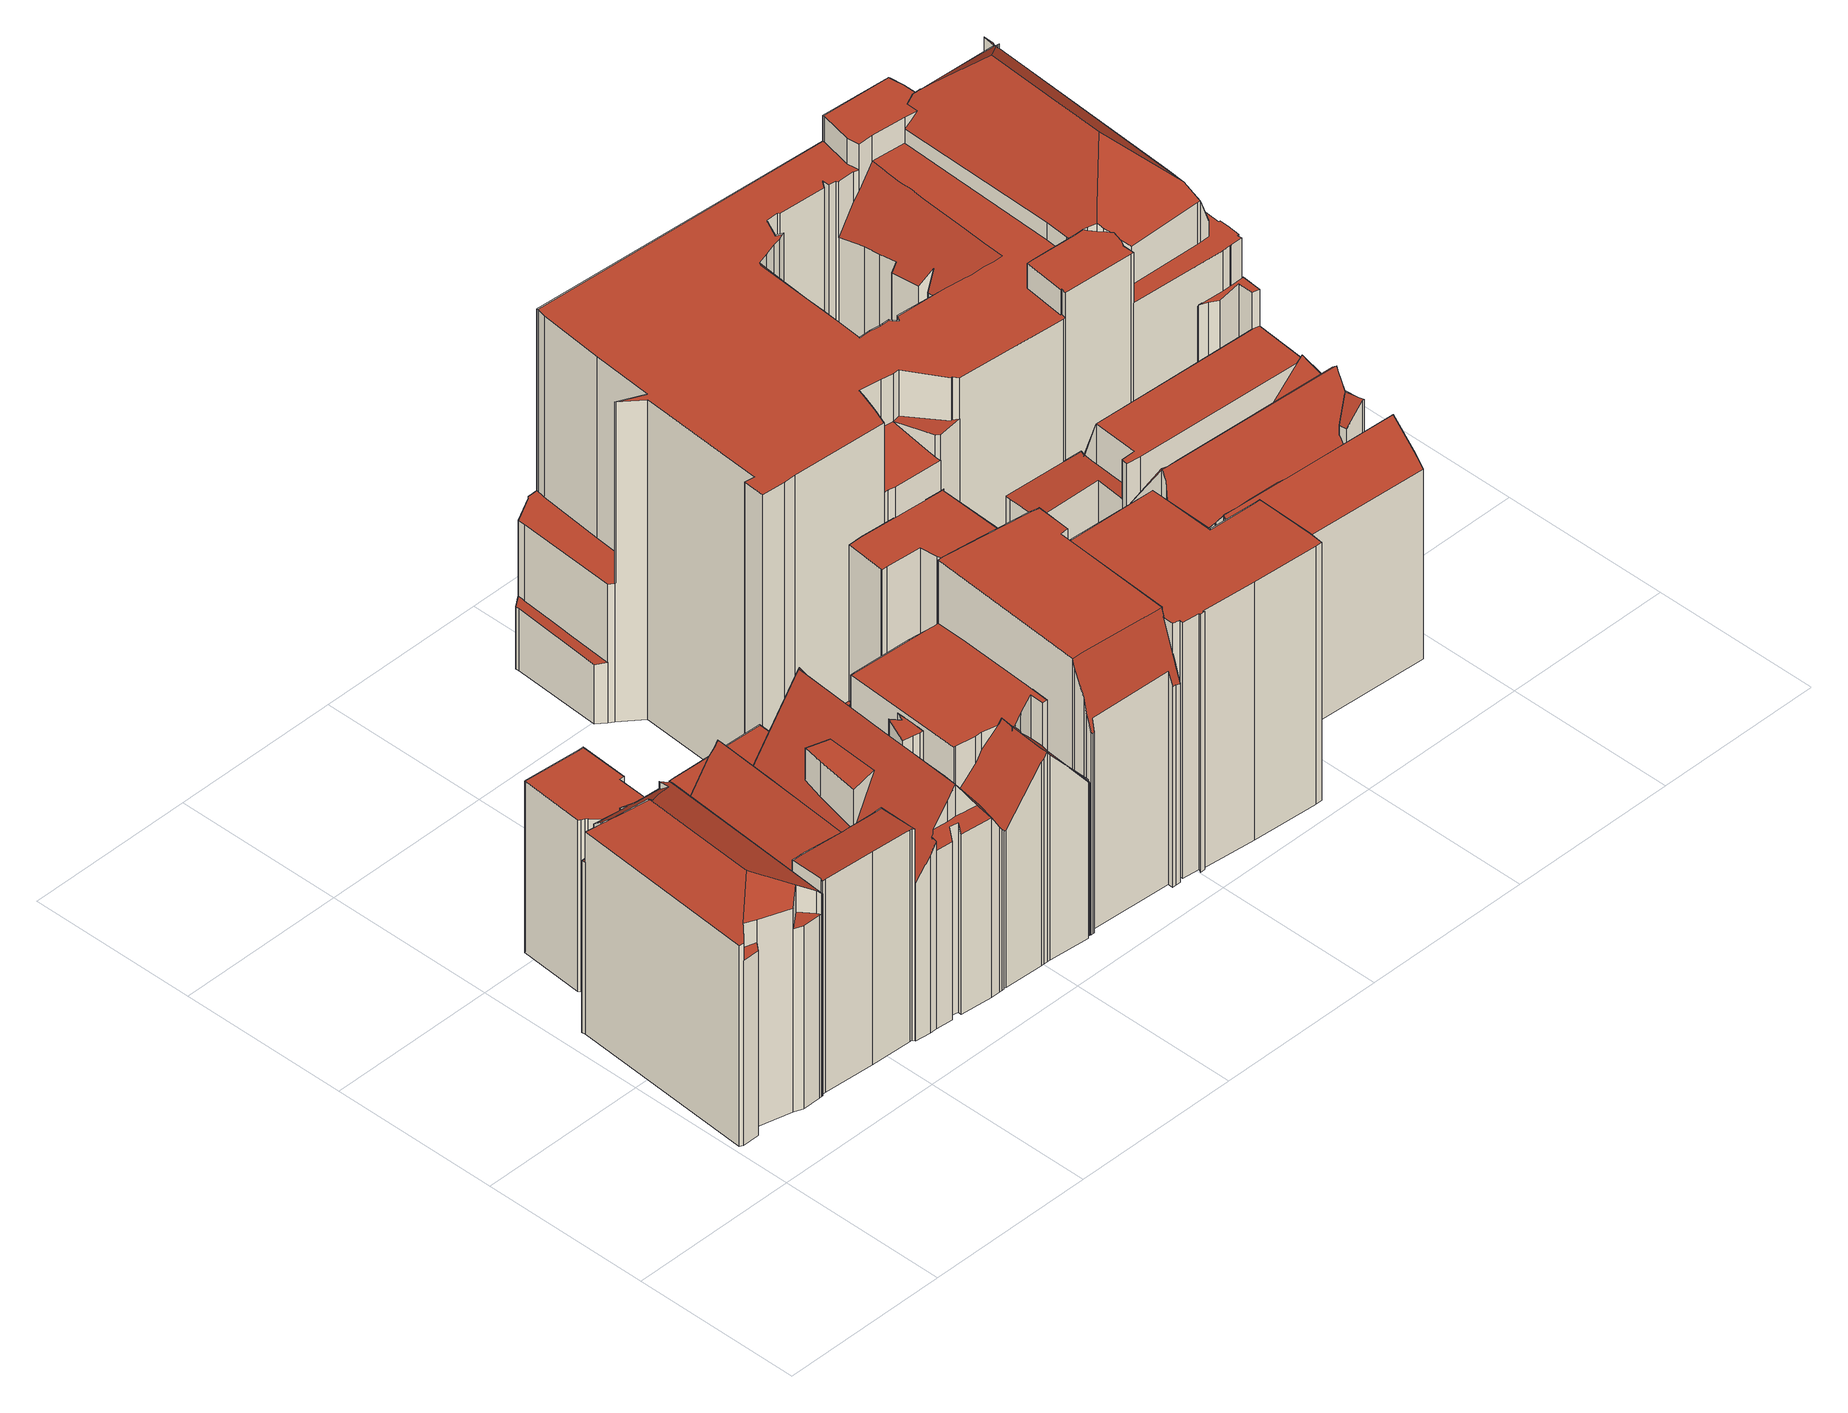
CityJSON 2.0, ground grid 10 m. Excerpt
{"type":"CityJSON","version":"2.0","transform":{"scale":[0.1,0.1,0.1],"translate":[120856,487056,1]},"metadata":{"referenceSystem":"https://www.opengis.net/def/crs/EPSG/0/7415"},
"CityObjects":{
"building1":{"type":"Building","attributes":{"dak_type":"slanted","data_area":65.52,"data_coverage":0.816,"geconstateerd":false,"gid":17598280,"h_dak_50p":14.44,"h_dak_70p":14.78,"h_dak_max":15.61,"h_dak_min":11.95,"h_maaiveld":1.33,"kas_warenhuis":false,"lod11_replace":false,"ondergronds_type":"above ground","oorspronkelijkbouwjaar":1005,"pw_actueel":"yes","pw_bron":"ahn3","reconstructie_methode":"tudelft3d-geoflow","reconstruction_skipped":false,"rmse_lod12":1.54,"rmse_lod13":2.24,"rmse_lod22":0.266,"rn":1,"status":"Pand in gebruik","t_run":149.98,"val3dity_codes_lod12":"[]","val3dity_codes_lod13":"[]","val3dity_codes_lod22":"[]"},"children":["building1-1"]},
"building1-1":{"type":"BuildingPart","parents":["building1"],"geometry":[{"type":"Solid","lod":"2.2","boundaries":[[[[0,1,2,3,4,5,6,7,8,9,10,11,12,13,14,15,16,17,18,19,20,21,22,23,24,25,26,27,28]],[[29,24,23,30]],[[30,23,22,31]],[[32,4,3,33]],[[34,35,33,36]],[[37,38,39]],[[40,5,4,32]],[[41,6,5,40,42]],[[43,44,45,46]],[[44,2,1,47]],[[36,33,3,2,44,43]],[[48,0,28,49]],[[50,10,9,51,52]],[[53,19,18,54]],[[31,22,21,55]],[[56,57,58,59]],[[59,58,11,10,50]],[[60,61,62,63,64]],[[65,27,26,66]],[[38,37,67]],[[64,63,68]],[[69,25,24,29]],[[70,69,61,60]],[[66,26,25,69,70]],[[55,21,20,71]],[[72,14,13,73]],[[73,13,12,74]],[[74,12,11,58]],[[75,8,7,76]],[[71,20,19,53]],[[42,40,35,34]],[[77,17,16,78]],[[79,76,7,6,41]],[[80,81,76,79]],[[82,83,81,80,84]],[[84,80,67]],[[51,9,8,75]],[[52,51,83,82]],[[85,15,14,72]],[[78,16,15,85]],[[86,87,49,88]],[[47,1,0,48]],[[46,45,87,86]],[[88,49,28,27,65]],[[63,62,57,56]],[[54,18,17,77]],[[34,36,43,46,89]],[[39,90,68,63,56,59,50,52,82,84,67,37]],[[35,40,32,33]],[[80,79,41,42,34,89,91,38,67]],[[81,83,51,75,76]],[[87,45,44,47,48,49]],[[46,86,88,65,66,70,60,64,68,90,39,38,91,89]],[[85,72,73,74,58,57,62,61,69,29,30,31,55,71,53,54,77,78]]]],"semantics":{"surfaces":[{"type":"GroundSurface"},{"type":"WallSurface","on_footprint_edge":true},{"type":"WallSurface","on_footprint_edge":false},{"type":"RoofSurface"}],"values":[[0,1,1,1,2,2,1,1,2,1,1,1,1,1,1,2,1,2,1,2,2,1,2,1,1,1,1,1,1,1,2,1,1,2,2,2,1,2,1,1,2,1,2,1,2,1,3,3,3,3,3,3,3,3]]}}]},
"building2":{"type":"Building","attributes":{"dak_type":"slanted","data_area":72.75,"data_coverage":0.829,"geconstateerd":false,"gid":17598282,"h_dak_50p":12,"h_dak_70p":13.24,"h_dak_max":14.94,"h_dak_min":6.49,"h_maaiveld":1.36,"kas_warenhuis":false,"lod11_replace":false,"ondergronds_type":"above ground","oorspronkelijkbouwjaar":1005,"pw_actueel":"yes","pw_bron":"ahn3","reconstructie_methode":"tudelft3d-geoflow","reconstruction_skipped":false,"rmse_lod12":3.55,"rmse_lod13":2.04,"rmse_lod22":0.108,"rn":1,"status":"Pand in gebruik","t_run":152.25,"val3dity_codes_lod12":"[]","val3dity_codes_lod13":"[]","val3dity_codes_lod22":"[]"},"children":["building2-1"]},
"building2-1":{"type":"BuildingPart","parents":["building2"],"geometry":[{"type":"Solid","lod":"2.2","boundaries":[[[[92,93,94,95,96,97,98,99,100,101,102,103,104,105,106,107,108,109,110,111,112,113,114,115,116,117,118,119,120,121,122,123]],[[124,125,112,111,126]],[[127,113,112,125]],[[128,95,94,129]],[[130,96,95,128,131]],[[132,100,99,133]],[[134,107,106,135]],[[136,130,137,138]],[[139,140,141,142]],[[143,117,116,144]],[[145,93,92,146]],[[142,141,147,148]],[[131,128,149,150]],[[151,115,114,152]],[[144,116,115,151]],[[153,109,108,154]],[[155,120,119,156]],[[157,103,102,158]],[[159,104,103,157]],[[160,161,162,163]],[[163,162,164,165]],[[135,106,105,164]],[[165,164,105,104,159]],[[158,102,101,166]],[[133,99,98,167]],[[167,98,97,168]],[[168,97,96,130,136]],[[146,92,123,169]],[[169,123,122,170]],[[156,119,118,171]],[[172,173,161,160]],[[126,111,110,174]],[[138,137,140,139]],[[171,118,117,143]],[[170,122,121,175]],[[175,121,120,155]],[[148,147,173,172]],[[129,94,93,145]],[[174,110,109,153]],[[176,177,178,179]],[[180,181,177,176]],[[182,183,125,124]],[[179,178,183,182]],[[150,149,184,185]],[[185,184,181,180]],[[154,108,107,134]],[[166,101,100,132]],[[152,114,113,127]],[[160,163,165,159,157,158,166,132,133,167,168,136,138,139,142,148,172]],[[183,178,177,181,184,149,128,129,145,146,169,170,175,155,156,171,143,144,151,152,127,125]],[[174,153,154,134,135,164,162,161,173,147,186,187,188,182,124,126]],[[176,179,182,188,187,186,147,141,140,137,130,131,150,185,180]]]],"semantics":{"surfaces":[{"type":"GroundSurface"},{"type":"WallSurface","on_footprint_edge":true},{"type":"WallSurface","on_footprint_edge":false},{"type":"RoofSurface"}],"values":[[0,1,1,1,1,1,1,2,2,1,1,2,2,1,1,1,1,1,1,2,2,1,1,1,1,1,1,1,1,1,2,1,2,1,1,1,2,1,1,2,2,2,2,2,2,1,1,1,3,3,3,3]]}}]},
"building3":{"type":"Building","attributes":{"dak_type":"slanted","data_area":75.03,"data_coverage":0.846,"geconstateerd":false,"gid":17598286,"h_dak_50p":13.26,"h_dak_70p":13.94,"h_dak_max":15.66,"h_dak_min":6.69,"h_maaiveld":1.33,"kas_warenhuis":false,"lod11_replace":false,"ondergronds_type":"above ground","oorspronkelijkbouwjaar":1005,"pw_actueel":"yes","pw_bron":"ahn3","reconstructie_methode":"tudelft3d-geoflow","reconstruction_skipped":false,"rmse_lod12":3.59,"rmse_lod13":1.12,"rmse_lod22":0.0891,"rn":1,"status":"Pand in gebruik","t_run":168.79,"val3dity_codes_lod12":"[]","val3dity_codes_lod13":"[]","val3dity_codes_lod22":"[]"},"children":["building3-1"]},
"building3-1":{"type":"BuildingPart","parents":["building3"],"geometry":[{"type":"Solid","lod":"2.2","boundaries":[[[[189,190,191,192,193,194,195,196,197,198,199,200,201,202,203,204,205,206,207,208,209,210,211,212,213,214,215,216,217,218,219,220,221,222,223,224,225,226,227,228]],[[229,209,208,230]],[[231,207,206,232]],[[233,234,235]],[[236,191,190,237]],[[238,199,198,239]],[[232,206,205,240]],[[241,227,226,242,243]],[[244,219,218,245]],[[246,211,210,247]],[[248,202,201,249]],[[250,192,191,236]],[[243,242,251]],[[237,190,189,252]],[[253,254,255,256]],[[257,258,249,259]],[[259,249,201,200,260]],[[256,255,216,215,261]],[[260,200,199,238]],[[230,208,207,231]],[[262,197,196,263]],[[264,195,194,265]],[[266,267,254,253]],[[268,269,267,266]],[[270,271,272,273]],[[274,225,224,275]],[[273,272,269,268]],[[276,277,271,270]],[[261,215,214,277,276]],[[277,214,213,278]],[[279,193,192,250]],[[280,281,282]],[[242,226,225,274]],[[283,221,220,284]],[[285,286,287,288]],[[288,287,289]],[[286,285,290]],[[275,224,223,291]],[[292,217,216,255]],[[245,218,217,292]],[[291,223,222,293]],[[293,222,221,283]],[[284,220,219,244]],[[263,196,195,264]],[[294,295,296,297]],[[298,204,203,299]],[[299,203,202,248]],[[300,301,258,257]],[[247,210,209,229]],[[278,213,212,234,233]],[[234,212,211,246]],[[240,205,204,298]],[[302,228,227,241]],[[252,189,228,302]],[[265,194,193,279]],[[297,296,281,280]],[[295,294,303]],[[239,198,197,262]],[[235,234,301,300]],[[273,268,266,253,256,261,276,270]],[[242,274,275,291,293,283,289,287,286,290,304,251]],[[288,289,283,284,244,245,292,255,254,267,269,272,271,277,278,233,235,300,257,259,260,238,239,305,306,307,308,309,310]],[[279,250,236,237,252,302,241,243,251,304,290,285,288,310,309,308,307,306,305,239,262,263,264,265],[281,296,295,303,282]],[[303,294,297,280,282]],[[301,234,246,247,229,230,231,232,240,298,299,248,249,258]]]],"semantics":{"surfaces":[{"type":"GroundSurface"},{"type":"WallSurface","on_footprint_edge":true},{"type":"WallSurface","on_footprint_edge":false},{"type":"RoofSurface"}],"values":[[0,1,1,2,1,1,1,1,1,1,1,1,2,1,2,2,1,1,1,1,1,1,2,2,2,1,2,2,1,1,1,2,1,1,2,2,2,1,1,1,1,1,1,1,2,1,1,2,1,1,1,1,1,1,1,2,2,1,2,3,3,3,3,3,3]]}}]},
"building4":{"type":"Building","attributes":{"dak_type":"slanted","data_area":76.89,"data_coverage":0.863,"geconstateerd":false,"gid":17598287,"h_dak_50p":14.12,"h_dak_70p":14.18,"h_dak_max":14.76,"h_dak_min":4.99,"h_maaiveld":1.33,"kas_warenhuis":false,"lod11_replace":false,"ondergronds_type":"above ground","oorspronkelijkbouwjaar":1940,"pw_actueel":"yes","pw_bron":"ahn3","reconstructie_methode":"tudelft3d-geoflow","reconstruction_skipped":false,"rmse_lod12":4.21,"rmse_lod13":2.41,"rmse_lod22":0.285,"rn":1,"status":"Pand in gebruik","t_run":166.09,"val3dity_codes_lod12":"[]","val3dity_codes_lod13":"[]","val3dity_codes_lod22":"[]"},"children":["building4-1"]},
"building4-1":{"type":"BuildingPart","parents":["building4"],"geometry":[{"type":"Solid","lod":"2.2","boundaries":[[[[311,312,313,314,315,316,317,318,319,320,321,322,323,324,218,325,326,327,328,329,213,330,331,332,333,334,335,336,337,338,211,210,339,340,341,342,343,344,345,346]],[[347,348,349,350]],[[351,336,335,352]],[[353,331,330,354]],[[355,218,324,356]],[[356,324,323,357]],[[358,319,318,359]],[[359,318,317,360]],[[361,362,363]],[[364,365,362,361]],[[366,367,368]],[[369,316,315,370]],[[371,332,331,353]],[[372,339,210,373]],[[374,211,338,375]],[[376,326,325,377]],[[377,325,218,355]],[[378,379,380,381]],[[382,321,320,383]],[[383,320,319,358]],[[365,364,384]],[[385,352,335,334,386]],[[387,388,389,390]],[[390,389,328,327,391,392]],[[393,341,340,394]],[[394,340,339,372]],[[368,367,395,396]],[[375,338,337,397]],[[373,210,211,374]],[[398,343,342,399]],[[400,401,402,403]],[[381,380,352,385]],[[386,334,333,404]],[[403,402,405,406]],[[407,311,346,408,409]],[[410,411,412,413]],[[413,412,379,378]],[[348,313,312,414]],[[415,345,344,416,417]],[[418,213,329,419]],[[417,416,411,410]],[[416,344,343,398]],[[419,329,328,389]],[[420,421,388,387]],[[354,330,213,418]],[[422,332,371]],[[350,349,423,424]],[[425,426,427,428]],[[428,427,363]],[[357,323,322,429]],[[429,322,321,382]],[[404,333,332,422]],[[406,405,422,371]],[[430,431,384]],[[431,430,366,368]],[[432,370,315,314,433]],[[414,312,311,407]],[[409,408,401,400]],[[360,317,316,369]],[[434,435,370,432]],[[396,395,435,434]],[[399,342,341,393]],[[424,423,421,420]],[[408,346,345,415]],[[433,314,313,348,347]],[[391,327,326,376]],[[392,391,436,437]],[[437,436,426,425]],[[397,337,336,351]],[[394,372,373,374,375,397,351,352,380,379,412,411,416,398,399,393]],[[357,429,382,383,438,364,361,363,427,426,436,391,376,377,355,356]],[[409,400,403,406,371,353,354,418,419,389,388,421,423,349,348,414,407]],[[370,435,395,367,366,430,384,364,438,383,358,359,360,369]],[[408,415,417,410,413,378,381,385,386,404,422,405,402,401]],[[384,431,368,396,434,432,433,347,350,424,420,387,390,392,437,425,428,363,362,365]]]],"semantics":{"surfaces":[{"type":"GroundSurface"},{"type":"WallSurface","on_footprint_edge":false},{"type":"WallSurface","on_footprint_edge":true},{"type":"RoofSurface"}],"values":[[0,1,2,2,2,2,2,2,1,1,1,2,2,2,2,2,2,1,2,2,1,2,1,2,2,2,1,2,2,2,1,1,2,1,2,1,1,2,2,2,1,2,2,1,2,2,1,1,1,2,2,2,1,1,1,2,2,1,2,1,1,2,1,2,2,2,1,1,2,3,3,3,3,3,3]]}}]},
"building5":{"type":"Building","attributes":{"dak_type":"slanted","data_area":90.52,"data_coverage":0.898,"geconstateerd":false,"gid":17598290,"h_dak_50p":17.89,"h_dak_70p":17.99,"h_dak_max":18.23,"h_dak_min":5.88,"h_maaiveld":1.35,"kas_warenhuis":false,"lod11_replace":false,"ondergronds_type":"above ground","oorspronkelijkbouwjaar":1005,"pw_actueel":"yes","pw_bron":"ahn3","reconstructie_methode":"tudelft3d-geoflow","reconstruction_skipped":false,"rmse_lod12":3.01,"rmse_lod13":0.798,"rmse_lod22":0.356,"rn":1,"status":"Pand in gebruik","t_run":156.39,"val3dity_codes_lod12":"[]","val3dity_codes_lod13":"[]","val3dity_codes_lod22":"[]"},"children":["building5-1"]},
"building5-1":{"type":"BuildingPart","parents":["building5"],"geometry":[{"type":"Solid","lod":"2.2","boundaries":[[[[439,440,441,442,443,444,445,446,447,448,449,450,451,452,453,454,455,456,457,458,459,460,461,462,463,464,465]],[[466,449,448,467]],[[468,457,456,469]],[[470,471,472,473]],[[474,451,450,471,470]],[[475,462,461,476]],[[471,450,449,466]],[[477,478,479,480]],[[473,472,478,477]],[[467,448,447,481]],[[469,456,455,482]],[[482,455,454,483]],[[484,453,485]],[[486,439,465,487]],[[487,465,464,488]],[[483,454,453,484]],[[485,453,452,489]],[[489,452,451,474]],[[490,442,441,491,492]],[[493,444,443,494]],[[495,463,462,475]],[[496,445,444,493]],[[497,446,445,496]],[[481,447,446,497]],[[492,491,498,499]],[[500,490,501,502]],[[494,443,442,490,500]],[[499,498,503,504]],[[505,506,507,508]],[[491,441,440,507]],[[509,510,511,512]],[[502,501,510,509]],[[513,504,503,514,479]],[[512,511,515,516]],[[516,515,504,513]],[[476,461,460,517]],[[517,460,459,518]],[[488,464,463,495]],[[508,507,440,439,486]],[[480,479,514,506,505]],[[519,458,457,468]],[[518,459,458,519]],[[509,512,516,513,479,478,472,471,466,467,481,497,496,493,494,500,502]],[[504,515,511,510,501,490,492,499]],[[520,521,486,487,488,495,475,476,517,518,519,468,469,482,483,484,485,522]],[[473,477,480,505,508,486,521,520,522,485,489,474,470]],[[506,514,503,498,491,507]]]],"semantics":{"surfaces":[{"type":"GroundSurface"},{"type":"WallSurface","on_footprint_edge":true},{"type":"WallSurface","on_footprint_edge":false},{"type":"RoofSurface"}],"values":[[0,1,1,2,1,1,1,2,2,1,1,1,1,1,1,1,1,1,1,1,1,1,1,1,2,2,1,2,2,1,2,2,2,2,2,1,1,1,1,2,1,1,3,3,3,3,3]]}}]},
"building6":{"type":"Building","attributes":{"dak_type":"multiple horizontal","data_area":54.61,"data_coverage":0.854,"geconstateerd":false,"gid":17598292,"h_dak_50p":17.35,"h_dak_70p":17.41,"h_dak_max":18.06,"h_dak_min":15.29,"h_maaiveld":1.35,"kas_warenhuis":false,"lod11_replace":false,"ondergronds_type":"above ground","oorspronkelijkbouwjaar":1005,"pw_actueel":"yes","pw_bron":"ahn3","reconstructie_methode":"tudelft3d-geoflow","reconstruction_skipped":false,"rmse_lod12":0.358,"rmse_lod13":0.362,"rmse_lod22":0.366,"rn":1,"status":"Pand in gebruik","t_run":93.72,"val3dity_codes_lod12":"[]","val3dity_codes_lod13":"[]","val3dity_codes_lod22":"[]"},"children":["building6-1"]},
"building6-1":{"type":"BuildingPart","parents":["building6"],"geometry":[{"type":"Solid","lod":"2.2","boundaries":[[[[523,524,525,526,527,528,529,530,531,532,533,534,535,536,537,538,539,540,541,542,543]],[[544,532,531,545]],[[546,529,528,547]],[[548,533,532,544]],[[545,531,530,549]],[[549,530,529,546]],[[547,528,527,550]],[[551,539,538,552]],[[553,526,525,554]],[[555,540,539,551]],[[550,527,526,553]],[[556,524,523,557]],[[554,525,524,556]],[[558,534,533,548]],[[559,535,534,558]],[[560,536,535,559]],[[552,538,537,561]],[[562,543,542,563]],[[557,523,543,562]],[[564,541,540,555]],[[563,542,541,564]],[[561,537,536,560]],[[560,559,558,548,544,545,549,546,547,550,553,554,556,557,562,563,564,555,551,552,561]]]],"semantics":{"surfaces":[{"type":"GroundSurface"},{"type":"WallSurface","on_footprint_edge":true},{"type":"RoofSurface"}],"values":[[0,1,1,1,1,1,1,1,1,1,1,1,1,1,1,1,1,1,1,1,1,1,2]]}}]},
"building7":{"type":"Building","attributes":{"dak_type":"slanted","data_area":481.75,"data_coverage":0.892,"geconstateerd":false,"gid":17598288,"h_dak_50p":21.17,"h_dak_70p":21.23,"h_dak_max":25.89,"h_dak_min":2.45,"h_maaiveld":1.07,"kas_warenhuis":false,"lod11_replace":false,"ondergronds_type":"above ground","oorspronkelijkbouwjaar":1922,"pw_actueel":"yes","pw_bron":"ahn3","reconstructie_methode":"tudelft3d-geoflow","reconstruction_skipped":false,"rmse_lod12":3.74,"rmse_lod13":1.98,"rmse_lod22":1.07,"rn":1,"status":"Pand in gebruik","t_run":947.66,"val3dity_codes_lod12":"[]","val3dity_codes_lod13":"[]","val3dity_codes_lod22":"[]"},"children":["building7-1"]},
"building7-1":{"type":"BuildingPart","parents":["building7"],"geometry":[{"type":"Solid","lod":"2.2","boundaries":[[[[565,566,567,568,569,570,571,572,573,574,575,576,577,578,579,580,581,582,583,584,585,586,587,588,589,590,591,592,593,594,595,596,597,598,599,600,601,602,603,604,605,606,607,608,609,610,611,612,613,614,615,616,617,618,619,620,621,622,623]],[[624,605,604,625]],[[626,597,596,627]],[[627,596,595,628]],[[629,598,597,626]],[[630,631,632]],[[633,600,599,634]],[[635,589,588,636]],[[637,577,576,638]],[[639,606,605,624]],[[640,611,610,641]],[[642,570,569,643]],[[641,610,609,644]],[[645,568,567,646]],[[625,604,603,647]],[[647,603,602,648]],[[648,602,601,649]],[[649,601,600,633]],[[650,617,616,651]],[[652,653,654,655,656]],[[657,581,580,658]],[[659,660,661]],[[662,663,664]],[[665,666,667,668]],[[669,670,671,672]],[[673,674,675,676]],[[677,678,679,680]],[[681,682,683,684]],[[685,686,684,687]],[[688,689,690,691]],[[651,616,615,692]],[[693,614,613,694]],[[695,612,611,640]],[[694,613,612,695]],[[636,588,587,696]],[[696,587,586,697]],[[698,699,700,701]],[[701,700,702,653,652]],[[703,704,705,706]],[[707,708,709,710]],[[711,712,708,707,713]],[[714,715,716]],[[717,718,674,673]],[[719,720,718,717]],[[721,722,723,724]],[[725,726,727,723]],[[728,729,712,711]],[[730,731,732,733]],[[734,735,736]],[[737,738,739,740]],[[741,742,743,744,745]],[[735,734,686,685]],[[746,747,748,749]],[[750,590,589,635]],[[666,665,751]],[[752,753,754]],[[634,599,598,629]],[[755,650,756,757]],[[758,657,759,760]],[[761,762,763,764]],[[765,766,678,677]],[[655,654,767,768]],[[656,655,769,770]],[[771,607,606,639]],[[772,773,774,775]],[[776,579,578,773,772]],[[773,578,577,637]],[[777,778,722,721]],[[779,725,778,777,780]],[[781,584,583,782]],[[783,784,782,785]],[[786,592,591,787]],[[787,591,590,750]],[[704,582,581,657,758]],[[724,723,727,784,783]],[[788,789,753,752]],[[789,788,721]],[[790,791,792,793]],[[794,795,796,797]],[[793,792,795,794]],[[661,798,799]],[[638,576,575,800]],[[764,763,801]],[[802,803,804,805]],[[806,623,622,807]],[[808,565,623,806]],[[809,810,811,812]],[[660,659,813,766,765]],[[814,620,619,815]],[[816,817,818,819]],[[820,821,822,823]],[[824,825,826,827]],[[819,818,828,829]],[[829,828,663,662]],[[830,831,815,832]],[[832,815,619,618,833]],[[644,609,608,834]],[[834,608,607,771]],[[785,782,583,582,704,703]],[[768,767,720,719]],[[833,618,617,650,755]],[[757,756,821,820]],[[835,836,817,816]],[[823,822,836,835,837]],[[838,839,840]],[[841,842,738,737]],[[668,667,842,841]],[[740,739,726,725,779]],[[843,585,584,781]],[[697,586,585,843]],[[844,845,846,742,741]],[[847,848,845,844]],[[745,744,849]],[[744,743,850,851]],[[851,850,852,853]],[[799,798,762,761]],[[643,569,568,645]],[[692,615,614,693]],[[646,567,566,854,855]],[[856,857,858,859]],[[860,594,593,861]],[[862,863,864,865]],[[861,593,592,786]],[[866,571,570,642]],[[867,572,571,866]],[[868,869,825,824]],[[870,871,670,669]],[[872,873,874,875]],[[876,877,878,879]],[[800,575,574,880]],[[881,880,574,573,882]],[[812,811,882,883]],[[883,882,573,572,867]],[[855,854,884,885]],[[749,748,869,868]],[[886,887,803,802]],[[672,671,888,889]],[[890,891,892,893]],[[894,889,888,895,896,897]],[[897,896,791,790]],[[893,892,889,894]],[[891,890,898]],[[760,759,899,900]],[[901,902,903,904]],[[905,906,729,728]],[[710,709,863,862]],[[691,690,907,908,909,910]],[[909,908,911,912]],[[912,911,913,914,915]],[[865,864,747,746]],[[680,679,831,830]],[[853,852,813,659]],[[916,917,918,919]],[[919,918,920,921]],[[922,923,913,911]],[[924,925,926]],[[854,566,565,808]],[[927,928,807,929]],[[780,777,632]],[[930,922,907,690]],[[931,932,923,922,930]],[[933,934,932,931]],[[733,732,689,688]],[[839,838,631,630]],[[935,936,871,870]],[[827,826,936,935]],[[896,895,873,872]],[[875,874,937]],[[805,804,682,681]],[[885,884,938,939]],[[940,928,927]],[[941,942,940,943]],[[904,903,857,856]],[[770,769,846,845]],[[706,705,848,847]],[[879,878,699,698]],[[939,938,944,945]],[[945,944,942,941]],[[925,924,751]],[[687,684,683,731,730]],[[915,914,946,947]],[[948,949,934,933]],[[950,951,949,948]],[[775,774,880,881]],[[676,675,917,916]],[[952,953,715,714]],[[713,707,953,952]],[[910,909,906,905]],[[947,946,954,955]],[[955,954,951,950]],[[900,899,810,809]],[[653,702,956]],[[797,796,877,876]],[[943,940,902,901]],[[929,807,622,621,858]],[[658,580,579,776]],[[859,858,621,620,814]],[[837,835,801]],[[921,920,887,886]],[[628,595,594,860]],[[778,725,723,722]],[[721,724,783,785,703,706,847,844,741,745,849,754,753,789]],[[829,957,958,959,960,761,764,801,835,816,819]],[[961,840,839,630,632,777,721,788,752,962]],[[665,668,841,737,740,779,780,632,631,963,957,829,662,664,926,925,751]],[[926,664,663,828,818,817,836,822,821,756,650,651,692,693,694,695,640,641,644,834,771,639,624,625,647,648,649,633,634,629,626,627,628,860,861,786,787,750,635,636,696,697,843,781,782,784,727,726,739,738,842,667,666,751,924]],[[799,761,960,959,958,961,962,752,754,849,744,851,853,659,661]],[[837,801,763,762,798,661,660,765,677,680,830,832,833,755,757,820,823]],[[964,965,966,967,968,742,846,769,655,768,719,717,673,676,916,919,921,886,802,805,681,684,686,734,736]],[[909,912,915,947,955,969,970,971,972,973,974,937,874,873,895,888,671,670,871,936,826,825,869,748,747,864,863,709,708,712,729,906]],[[715,953,707,710,862,865,746,749,868,824,827,935,870,669,672,889,892,891,898,975,976,977,716]],[[957,963,631,838,840,961,958]],[[807,928,940,942,944,938,884,854,808,806]],[[907,922,911,908]],[[857,903,902,940,927,929,858]],[[730,733,688,691,910,905,728,711,713,952,714,716,977,976,975,898,890,893,894,897,790,793,794,797,876,879,698,701,652,656,770,845,848,705,704,758,760,900,809,812,883,867,866,642,643,645,646,855,885,939,945,941,943,901,904,856,859,814,815,831,679,678,766,813,852,850,743,742,968,967,966,965,964,736,735,685,687]],[[951,954,946,914,913,923,932,934,949]],[[880,774,773,637,638,800]],[[675,674,718,720,767,654,653,956,978,979,980,973,972,971,970,969,955,950,948,933,931,930,690,689,732,731,683,682,804,803,887,920,918,917]],[[875,937,974,973,980,979,978,956,702,700,699,878,877,796,795,792,791,896,872]],[[810,899,759,657,658,776,772,775,881,882,811]]]],"semantics":{"surfaces":[{"type":"GroundSurface"},{"type":"WallSurface","on_footprint_edge":true},{"type":"WallSurface","on_footprint_edge":false},{"type":"RoofSurface"}],"values":[[0,1,1,1,1,2,1,1,1,1,1,1,1,1,1,1,1,1,1,2,1,2,2,2,2,2,2,2,2,2,1,1,1,1,1,1,2,2,2,2,2,2,2,2,2,2,2,2,2,2,2,2,2,1,2,2,1,2,2,2,2,2,2,1,2,1,1,2,2,1,2,1,1,1,2,2,2,2,2,2,2,1,2,2,1,1,2,2,1,2,2,2,2,2,2,1,1,1,1,2,1,2,2,2,2,2,2,2,1,1,2,2,2,2,2,2,1,1,1,2,1,2,1,1,1,2,2,2,2,1,1,2,1,2,2,2,2,2,2,2,2,2,2,2,2,2,2,2,2,2,2,2,2,2,2,2,1,2,2,2,2,2,2,2,2,2,2,2,2,2,2,2,2,2,2,2,2,2,2,2,2,2,2,2,2,2,2,2,2,2,2,2,2,2,1,1,1,2,2,1,3,3,3,3,3,3,3,3,3,3,3,3,3,3,3,3,3,3,3,3,3]]}}]},
"building8":{"type":"Building","attributes":{"dak_type":"slanted","data_area":61.42,"data_coverage":0.791,"geconstateerd":false,"gid":17598272,"h_dak_50p":13.33,"h_dak_70p":14.17,"h_dak_max":15.93,"h_dak_min":7.83,"h_maaiveld":1.16,"kas_warenhuis":false,"lod11_replace":false,"ondergronds_type":"above ground","oorspronkelijkbouwjaar":1005,"pw_actueel":"yes","pw_bron":"ahn3","reconstructie_methode":"tudelft3d-geoflow","reconstruction_skipped":false,"rmse_lod12":2.34,"rmse_lod13":1.07,"rmse_lod22":0.102,"rn":1,"status":"Pand in gebruik","t_run":173.21,"val3dity_codes_lod12":"[]","val3dity_codes_lod13":"[]","val3dity_codes_lod22":"[]"},"children":["building8-1"]},
"building8-1":{"type":"BuildingPart","parents":["building8"],"geometry":[{"type":"Solid","lod":"2.2","boundaries":[[[[981,982,983,984,985,986,987,988,989,990,991,992,993,994,995,996,997,998,999,1000,1001,1002,1003,1004,1005,1006,1007,1008,1009,1010,1011,1012,1013,1014,1015,1016,1017,1018,1019,1020,1021,1022,1023]],[[1024,993,992,1025]],[[1026,1027,1028,1029]],[[1030,1031,1027,1026]],[[1032,1033,1034]],[[1035,1013,1012,1036]],[[1037,996,995,1038]],[[1039,1020,1019,1040]],[[1041,1003,1002,1042]],[[1043,1022,1021,1044,1045]],[[1045,1044,1046,1047]],[[1048,998,997,1049]],[[1050,1051,1033,1032]],[[1052,994,993,1024]],[[1038,995,994,1052]],[[1053,1023,1022,1043]],[[1054,1005,1004,1055]],[[1056,1018,1017,1057]],[[1058,1041,1059,1060]],[[1061,1062,1063,1064,1065]],[[1042,1002,1001,1066]],[[1064,1063,1051,1050]],[[1067,1011,1010,1068]],[[1036,1012,1011,1067]],[[1069,1070,1049,1071]],[[1072,982,981,1073]],[[1073,981,1023,1053]],[[1074,1006,1005,1054]],[[1068,1010,1009,1075,1076]],[[1077,991,990,1078]],[[1079,984,983,1080]],[[1081,1025,992,991,1077]],[[1029,1028,1025,1081]],[[1078,990,989,1082]],[[1083,1084,1085,1086]],[[1086,1085,1087,1088,1089]],[[1088,1087,1090]],[[1091,1007,1006,1074]],[[1092,1093,1094,1095]],[[1096,1097,1093,1092]],[[1082,989,988,1094]],[[1098,984,1079]],[[1099,985,984,1098,1079]],[[1079,1098,1097,1096]],[[1080,983,982,1072]],[[1100,1015,1014,1101]],[[1102,1103,1104]],[[1065,1064,1105,1106]],[[1076,1075,1084,1083]],[[1066,1001,1000,1107]],[[1089,1088,1103,1102]],[[1075,1009,1008,1108]],[[1109,1110,1031,1030]],[[1044,1021,1020,1039]],[[1047,1046,1111]],[[1107,1000,999,1112]],[[1040,1019,1018,1056,1113]],[[1113,1056,1110,1109]],[[1055,1004,1003,1041,1058]],[[1060,1059,1090]],[[1112,999,998,1048]],[[1071,1049,997,996,1037]],[[1114,987,986,1115]],[[1095,1094,988,987,1114]],[[1115,986,985,1099]],[[1106,1105,1070,1069]],[[1108,1008,1007,1091]],[[1101,1014,1013,1035]],[[1116,1117,1062,1061]],[[1118,1100,1117,1116]],[[1119,1016,1015,1100,1118]],[[1057,1017,1016,1119]],[[1065,1106,1069,1071,1037,1038,1052,1024,1025,1028,1027,1031,1110,1056,1057,1119,1118,1116,1061]],[[1104,1103,1088,1090,1059,1041,1042,1066,1107,1120,1121]],[[1047,1111,1073,1053,1043,1045]],[[1111,1046,1044,1039,1040,1113,1109,1030,1122,1123,1124,1125,1072,1073]],[[1077,1078,1082,1094,1093,1097,1098,1079,1080,1072,1125,1124,1123,1122,1030,1026,1029,1081]],[[1126,1048,1049,1070,1105,1064,1050,1032,1034]],[[1115,1099,1079,1096,1092,1095,1114]],[[1108,1091,1074,1054,1055,1058,1060,1090,1087,1085,1084,1075]],[[1063,1062,1117,1100,1101,1035,1036,1067,1068,1076,1083,1086,1089,1102,1104,1121,1120,1107,1112,1048,1126,1034,1033,1051]]]],"semantics":{"surfaces":[{"type":"GroundSurface"},{"type":"WallSurface","on_footprint_edge":true},{"type":"WallSurface","on_footprint_edge":false},{"type":"RoofSurface"}],"values":[[0,1,2,2,2,1,1,1,1,1,2,1,2,1,1,1,1,1,2,2,1,2,1,1,2,1,1,1,1,1,1,1,2,1,2,2,2,1,2,2,1,1,1,2,1,1,2,2,2,1,2,1,2,1,2,1,1,2,1,2,1,1,1,1,1,2,1,1,2,2,1,1,3,3,3,3,3,3,3,3,3]]}}]},
"building9":{"type":"Building","attributes":{"dak_type":"slanted","data_area":42.28,"data_coverage":0.712,"geconstateerd":false,"gid":17598276,"h_dak_50p":14.33,"h_dak_70p":14.74,"h_dak_max":16.62,"h_dak_min":5.27,"h_maaiveld":1.28,"kas_warenhuis":false,"lod11_replace":false,"ondergronds_type":"above ground","oorspronkelijkbouwjaar":1005,"pw_actueel":"yes","pw_bron":"ahn3","reconstructie_methode":"tudelft3d-geoflow","reconstruction_skipped":false,"rmse_lod12":1.89,"rmse_lod13":3.26,"rmse_lod22":0.303,"rn":1,"status":"Pand in gebruik","t_run":99.41,"val3dity_codes_lod12":"[]","val3dity_codes_lod13":"[]","val3dity_codes_lod22":"[]"},"children":["building9-1"]},
"building9-1":{"type":"BuildingPart","parents":["building9"],"geometry":[{"type":"Solid","lod":"2.2","boundaries":[[[[1127,1128,1129,1130,543,1131,1132,1133,1134,1135,1136,1137,1138,1139,1140,1141,1142,1143,1144,1145,1146,1147,1148]],[[1149,1147,1146,1150]],[[1151,1141,1140,1152]],[[1153,1154,1155,1156]],[[1156,1157,1144,1143,1158]],[[1159,1148,1147,1149]],[[1160,1161,1162,1163]],[[1164,1131,543,1165]],[[1158,1143,1142,1166]],[[1150,1146,1145,1167]],[[1168,1159,1169,1170]],[[1165,543,1130,1171]],[[1152,1140,1139,1172]],[[1167,1145,1144,1157]],[[1173,1174,1175,1176]],[[1177,1129,1128,1175]],[[1171,1130,1129,1177]],[[1178,1179,1180,1181]],[[1182,1183,1179,1178]],[[1183,1135,1134,1184]],[[1166,1142,1141,1151]],[[1185,1132,1131,1164]],[[1181,1180,1161,1160]],[[1155,1157,1156]],[[1186,1136,1135,1183,1182]],[[1172,1139,1138,1187]],[[1187,1138,1137,1188]],[[1188,1137,1136,1186]],[[1170,1169,1154,1153]],[[1184,1134,1133,1189]],[[1189,1133,1132,1185]],[[1190,1191,1174,1173]],[[1192,1193,1191,1190]],[[1163,1162,1193,1192]],[[1176,1175,1128,1127,1194]],[[1194,1127,1148,1159,1168]],[[1195,1196,1197,1170,1153,1156,1158,1166,1151,1152,1172,1187,1188,1186,1182,1178,1181,1160,1163,1198,1199]],[[1154,1169,1159,1149,1150,1167,1157,1155]],[[1191,1193,1162,1161,1180,1179,1183,1184,1189,1185,1164,1165,1171,1177,1175,1174]],[[1194,1168,1170,1197,1196,1195,1199,1198,1163,1192,1190,1173,1176]]]],"semantics":{"surfaces":[{"type":"GroundSurface"},{"type":"WallSurface","on_footprint_edge":true},{"type":"WallSurface","on_footprint_edge":false},{"type":"RoofSurface"}],"values":[[0,1,1,2,1,1,2,1,1,1,2,1,1,1,2,1,1,2,2,1,1,1,2,2,1,1,1,1,2,1,1,2,2,2,1,1,3,3,3,3]]}}]},
"building10":{"type":"Building","attributes":{"dak_type":"multiple horizontal","data_area":58.55,"data_coverage":0.788,"geconstateerd":false,"gid":17598274,"h_dak_50p":14.54,"h_dak_70p":14.59,"h_dak_max":17.08,"h_dak_min":9.33,"h_maaiveld":1.13,"kas_warenhuis":false,"lod11_replace":false,"ondergronds_type":"above ground","oorspronkelijkbouwjaar":1005,"pw_actueel":"yes","pw_bron":"ahn3","reconstructie_methode":"tudelft3d-geoflow","reconstruction_skipped":false,"rmse_lod12":2.64,"rmse_lod13":2.23,"rmse_lod22":0.108,"rn":1,"status":"Pand in gebruik","t_run":118.49,"val3dity_codes_lod12":"[]","val3dity_codes_lod13":"[]","val3dity_codes_lod22":"[]"},"children":["building10-1"]},
"building10-1":{"type":"BuildingPart","parents":["building10"],"geometry":[{"type":"Solid","lod":"2.2","boundaries":[[[[1200,1201,1202,1203,1204,1205,1206,1207,1208,1209,1210,1211,1212,1213,1214,1215,1216,1217,1218,1219,1220,1221,1222,1223]],[[1224,1225,1226]],[[1227,1202,1201,1228]],[[1229,1212,1211,1230,1231]],[[1232,1233,1215,1214,1234]],[[1235,1216,1215,1233]],[[1236,1220,1219,1237]],[[1238,1217,1216,1235]],[[1239,1218,1217,1238]],[[1240,1209,1208,1241]],[[1225,1224,1210,1209,1240,1242]],[[1243,1244,1245,1246]],[[1230,1211,1210,1224]],[[1247,1248,1226]],[[1249,1250,1251,1252]],[[1253,1222,1221,1251]],[[1254,1255,1233,1232]],[[1246,1245,1255,1254]],[[1228,1201,1200,1256]],[[1054,1204,1203,1257]],[[1252,1251,1221,1220,1236]],[[1258,1223,1222,1253]],[[1259,1256,1200,1223,1258]],[[1231,1230,1260,1261]],[[1248,1247,1250,1249]],[[1242,1240,1262,1263]],[[1257,1203,1202,1227]],[[1264,1205,1204,1054]],[[1241,1208,1207,1265]],[[1265,1207,1206,1266]],[[1237,1219,1218,1239]],[[1261,1260,1244,1243]],[[1266,1206,1205,1264]],[[1234,1214,1213,1267]],[[1267,1213,1212,1229]],[[1263,1262,1256,1259]],[[1231,1261,1243,1246,1254,1232,1234,1267,1229]],[[1237,1239,1238,1235,1233,1255,1248,1249,1252,1236]],[[1244,1260,1230,1224,1226,1248,1255,1245]],[[1256,1262,1240,1241,1265,1266,1264,1054,1257,1227,1228]],[[1263,1259,1258,1253,1251,1250,1247,1226,1225,1242]]]],"semantics":{"surfaces":[{"type":"GroundSurface"},{"type":"WallSurface","on_footprint_edge":false},{"type":"WallSurface","on_footprint_edge":true},{"type":"RoofSurface"}],"values":[[0,1,2,2,2,2,2,2,2,2,2,1,2,1,1,2,1,1,2,2,2,2,2,1,1,1,2,2,2,2,2,1,2,2,2,1,3,3,3,3,3]]}}]}
},
"vertices":[
[54,30,3],[43,30,3],[38,32,3],[18,37,3],[14,32,3],[4,32,3],[2,33,3],[10,143,3],[10,145,3],[18,145,3],[40,143,3],[41,150,3],[41,156,3],[39,158,3],[34,164,3],[33,165,3],[31,166,3],[30,167,3],[33,205,3],[34,205,3],[68,203,3],[71,203,3],[69,174,3],[66,174,3],[64,143,3],[64,139,3],[64,137,3],[56,30,3],[55,30,3],[64,143,110],[66,174,110],[69,174,110],[14,32,119],[18,37,119],[11,39,134],[11,39,119],[18,37,133],[35,125,144],[35,125,146],[37,124,145],[4,32,119],[2,33,129],[4,32,130],[38,32,131],[38,32,118],[47,39,119],[47,39,136],[43,30,118],[54,30,118],[55,30,118],[40,143,128],[18,145,111],[18,145,129],[34,205,111],[33,205,111],[71,203,110],[42,141,130],[42,141,111],[41,150,111],[41,150,122],[63,139,131],[63,139,110],[58,140,111],[58,140,129],[58,140,134],[56,30,130],[64,137,131],[21,135,137],[58,134,134],[64,139,110],[64,139,131],[68,203,110],[34,164,111],[39,158,111],[41,156,111],[10,145,111],[10,143,111],[30,167,111],[31,166,111],[10,143,130],[17,138,134],[17,138,111],[17,139,134],[17,139,111],[17,138,135],[33,165,111],[54,32,132],[54,32,118],[55,30,131],[31,56,145],[45,128,141],[35,123,146],
[126,197,4],[123,148,4],[122,143,4],[122,141,4],[116,49,4],[115,28,4],[115,26,4],[114,27,4],[113,27,4],[88,28,4],[58,30,4],[56,30,4],[57,32,4],[58,52,4],[58,58,4],[63,134,4],[64,143,4],[71,143,4],[94,142,4],[97,141,4],[99,141,4],[104,141,4],[106,165,4],[106,171,4],[105,171,4],[69,174,4],[69,175,4],[71,200,4],[71,203,4],[73,202,4],[125,199,4],[126,199,4],[99,141,134],[99,141,56],[97,141,131],[104,141,56],[122,141,56],[122,143,56],[116,49,93],[122,141,95],[113,27,137],[114,27,137],[63,134,82],[58,58,82],[116,49,136],[112,49,101],[112,49,136],[110,49,136],[110,49,103],[94,50,130],[94,50,136],[69,174,57],[105,171,56],[123,148,56],[126,197,56],[92,50,133],[92,50,136],[121,141,56],[121,141,98],[106,171,56],[106,165,56],[71,143,92],[64,143,82],[71,203,57],[71,200,57],[56,30,138],[58,30,138],[57,32,138],[64,52,137],[64,52,90],[62,52,88],[62,52,137],[58,52,82],[58,52,137],[88,28,138],[115,26,137],[115,28,137],[126,199,56],[125,199,56],[69,175,57],[91,50,136],[91,50,131],[94,142,126],[73,202,57],[107,141,121],[107,141,56],[103,140,56],[103,140,127],[107,140,120],[107,140,56],[99,140,134],[99,140,56],[118,141,56],[118,141,103],[95,92,134],[96,103,134],[99,139,134],
[117,30,3],[115,30,3],[116,53,3],[118,72,3],[120,109,3],[120,113,3],[122,142,3],[122,143,3],[127,143,3],[155,141,3],[161,141,3],[164,141,3],[164,142,3],[165,146,3],[166,167,3],[126,170,3],[124,170,3],[124,173,3],[126,197,3],[126,199,3],[128,199,3],[184,195,3],[184,194,3],[180,144,3],[180,139,3],[177,97,3],[177,89,3],[176,79,3],[172,25,3],[172,22,3],[171,22,3],[169,22,3],[164,22,3],[145,24,3],[145,26,3],[140,27,3],[139,24,3],[129,25,3],[125,25,3],[116,26,3],[128,199,57],[126,199,57],[126,197,57],[124,173,57],[180,144,106],[180,144,59],[180,144,107],[116,53,99],[115,30,99],[161,141,136],[155,141,145],[124,170,57],[125,25,115],[129,25,115],[129,25,121],[171,22,104],[172,22,103],[184,194,59],[184,195,59],[165,146,59],[164,142,59],[118,72,98],[129,28,122],[117,30,103],[174,79,129],[174,79,107],[176,79,104],[176,79,129],[167,142,126],[167,142,59],[164,142,130],[164,141,130],[177,89,129],[127,143,102],[122,143,96],[122,142,96],[120,113,97],[170,80,129],[170,80,113],[164,81,129],[164,81,123],[175,92,129],[175,92,107],[171,97,114],[171,97,129],[139,24,115],[140,27,122],[177,97,129],[177,97,105],[180,139,106],[120,109,97],[122,73,129],[122,73,104],[139,76,129],[164,22,116],[169,22,107],[140,28,138],[140,28,125],[145,28,125],[145,28,145],[159,26,125],[131,29,125],[145,26,122],[172,25,103],[145,24,116],[128,111,129],[128,111,109],[126,99,107],[126,99,129],[126,170,57],[166,167,59],[179,144,107],[179,144,59],[116,26,102],[141,107,129],[130,28,123],[154,140,145],[154,139,145],[151,104,145],[149,79,145],[147,48,145],[146,36,145],
[237,131,3],[236,128,3],[236,127,3],[234,86,3],[231,50,3],[229,20,3],[227,20,3],[227,19,3],[203,21,3],[201,21,3],[199,21,3],[197,21,3],[174,22,3],[173,23,3],[172,26,3],[174,55,3],[175,58,3],[179,130,3],[180,135,3],[181,139,3],[210,137,3],[215,137,3],[215,144,3],[216,149,3],[216,157,3],[217,164,3],[182,166,3],[182,168,3],[187,195,3],[241,191,3],[240,186,3],[240,181,3],[238,157,3],[238,155,3],[237,142,3],[237,139,3],[236,127,131],[236,127,103],[233,127,103],[233,127,131],[217,164,40],[216,157,40],[210,137,103],[181,139,103],[172,22,100],[173,23,101],[174,22,102],[203,21,132],[227,19,103],[227,20,103],[204,54,135],[204,54,132],[201,54,132],[203,46,135],[203,46,132],[215,52,121],[215,52,120],[215,52,132],[229,20,99],[231,50,100],[215,137,103],[187,195,41],[184,195,41],[184,194,41],[182,168,40],[174,55,99],[172,26,100],[232,156,63],[232,156,40],[217,157,40],[217,157,63],[199,21,132],[201,21,135],[206,48,132],[216,157,63],[216,149,64],[180,130,132],[180,130,103],[179,130,103],[179,130,132],[175,58,99],[175,58,132],[240,186,41],[241,191,41],[228,58,105],[228,58,132],[182,166,40],[238,157,40],[240,181,41],[236,139,103],[236,139,66],[235,139,66],[235,139,103],[215,144,65],[216,137,66],[216,137,103],[237,131,103],[237,139,66],[237,139,103],[236,156,63],[236,156,40],[232,154,40],[232,154,64],[236,128,103],[237,142,65],[238,155,40],[238,155,64],[180,139,103],[180,135,103],[181,130,132],[181,130,103],[215,137,66],[217,128,103],[217,128,132],[188,56,132],[188,56,115],[192,56,121],[192,56,132],[197,21,131],[207,48,131],[207,48,132],[231,50,132],[234,86,132],[228,50,132],[228,50,105],[176,58,101],[176,58,132],[201,25,135],
[230,32,4],[236,127,4],[238,149,4],[239,167,4],[239,168,4],[241,191,4],[249,191,4],[300,187,4],[302,187,4],[301,186,4],[299,145,4],[297,119,4],[296,99,4],[291,99,4],[287,28,4],[286,18,4],[286,15,4],[283,15,4],[281,15,4],[281,18,4],[232,21,4],[231,19,4],[230,19,4],[229,19,4],[229,22,4],[230,25,4],[230,31,4],[299,145,139],[301,186,139],[281,15,130],[283,15,130],[297,119,171],[297,119,138],[296,119,138],[296,119,171],[296,99,170],[229,19,131],[230,19,130],[292,120,171],[292,120,138],[262,124,139],[262,124,171],[302,187,139],[286,15,129],[286,18,139],[287,28,167],[287,28,169],[230,32,169],[230,31,165],[230,25,149],[291,99,170],[239,167,79],[238,149,49],[238,149,79],[241,191,139],[239,168,139],[229,22,140],[249,191,139],[300,187,139],[241,149,49],[241,149,79],[239,167,139],[242,167,79],[242,167,139],[264,152,49],[264,152,78],[239,127,171],[239,127,49],[236,127,49],[236,127,171],[263,165,139],[263,165,79],[264,155,78],[264,155,139],[264,152,139],[262,124,49],[265,152,78],[265,152,139],[231,19,130],[232,21,137],[281,18,138],[236,32,169],[231,32,169],[284,28,169],
[377,53,3],[380,53,3],[380,51,3],[378,18,3],[377,9,3],[373,9,3],[334,12,3],[302,15,3],[302,14,3],[299,14,3],[300,16,3],[290,17,3],[290,19,3],[286,20,3],[291,98,3],[291,99,3],[295,99,3],[298,99,3],[349,96,3],[351,96,3],[348,55,3],[299,14,165],[302,14,165],[334,12,165],[373,9,165],[300,16,164],[302,15,165],[377,9,165],[295,99,162],[291,99,162],[378,18,165],[380,51,164],[298,99,162],[380,53,164],[377,53,164],[290,17,164],[290,19,164],[286,20,164],[291,98,162],[348,55,164],[351,96,162],[349,96,162],
[267,190,1],[264,190,1],[207,194,1],[200,194,1],[186,195,1],[187,208,1],[193,207,1],[198,283,1],[186,293,1],[183,295,1],[178,299,1],[181,352,1],[181,354,1],[187,358,1],[202,366,1],[203,367,1],[209,367,1],[393,355,1],[435,352,1],[495,348,1],[498,348,1],[505,347,1],[506,347,1],[506,346,1],[506,344,1],[507,344,1],[506,336,1],[506,331,1],[505,331,1],[504,324,1],[503,306,1],[504,306,1],[503,293,1],[502,293,1],[500,267,1],[501,267,1],[500,254,1],[499,254,1],[498,229,1],[499,229,1],[498,216,1],[497,216,1],[495,191,1],[496,191,1],[496,186,1],[495,178,1],[494,178,1],[494,177,1],[494,175,1],[487,175,1],[486,175,1],[481,175,1],[424,179,1],[422,179,1],[380,182,1],[379,182,1],[313,187,1],[300,187,1],[271,189,1],[498,216,185],[499,229,185],[503,293,186],[504,306,186],[503,306,186],[502,293,186],[485,327,222],[485,327,219],[485,330,219],[501,267,186],[500,267,186],[506,344,186],[506,346,186],[181,354,40],[181,352,40],[497,216,185],[494,178,185],[495,178,185],[187,208,202],[186,195,202],[496,186,185],[200,194,202],[207,194,202],[498,229,185],[499,254,186],[500,254,186],[424,179,185],[481,175,185],[376,330,201],[376,330,91],[377,329,90],[377,329,166],[377,329,201],[209,367,88],[203,367,88],[414,208,212],[414,208,217],[419,208,217],[484,187,195],[484,187,185],[488,204,185],[495,326,189],[495,326,186],[495,332,186],[495,332,191],[320,302,176],[320,302,87],[321,308,87],[321,308,176],[375,292,167],[375,292,90],[375,274,89],[375,274,169],[383,210,217],[383,210,201],[380,185,201],[380,185,217],[374,240,171],[374,240,88],[374,236,88],[374,236,171],[380,236,201],[380,236,181],[374,236,201],[366,237,201],[366,237,92],[357,238,98],[357,238,201],[486,175,185],[487,175,185],[494,175,185],[494,177,185],[506,347,186],[505,347,186],[371,334,202],[371,334,86],[371,330,88],[371,330,202],[376,330,88],[393,355,217],[393,355,201],[393,354,201],[393,354,217],[316,241,176],[316,241,87],[319,242,89],[319,242,171],[320,241,202],[320,241,89],[316,241,202],[308,242,202],[308,242,190],[301,242,202],[378,292,172],[378,292,88],[378,303,170],[378,303,89],[436,335,217],[436,335,211],[436,343,199],[436,343,217],[486,338,199],[486,338,186],[436,343,186],[322,238,202],[322,238,90],[372,236,201],[372,236,89],[367,237,92],[367,237,201],[386,235,191],[386,235,201],[392,235,201],[494,337,196],[494,337,186],[489,338,186],[489,338,211],[399,328,217],[399,328,201],[419,326,201],[419,326,210],[419,326,217],[317,251,175],[317,251,87],[322,266,89],[322,266,168],[507,344,186],[496,315,186],[431,332,221],[431,332,217],[427,332,217],[424,179,217],[424,182,185],[424,182,217],[209,367,202],[209,366,88],[209,366,202],[423,202,222],[423,202,217],[425,200,217],[425,200,219],[386,210,217],[386,210,201],[378,313,89],[378,313,169],[387,329,182],[387,329,201],[495,191,185],[187,358,88],[187,358,41],[187,354,40],[187,354,88],[202,366,88],[486,332,217],[486,332,208],[486,338,219],[486,332,219],[495,348,186],[435,352,186],[435,351,217],[435,351,186],[435,352,217],[506,331,186],[506,336,186],[436,332,221],[436,332,217],[327,323,202],[327,323,95],[330,329,91],[330,329,202],[332,333,202],[332,333,88],[339,333,88],[339,333,202],[420,206,217],[420,206,219],[178,299,38],[427,197,217],[374,250,170],[374,250,88],[374,249,88],[374,249,170],[271,189,158],[300,187,158],[267,190,158],[204,322,202],[204,322,88],[201,286,88],[201,286,202],[414,208,201],[379,182,201],[380,182,201],[433,189,209],[433,189,185],[476,187,185],[476,187,211],[424,186,217],[424,186,185],[426,189,185],[426,189,217],[324,271,166],[324,271,90],[320,279,88],[320,279,173],[478,187,185],[478,187,211],[381,185,217],[381,185,201],[380,182,217],[422,179,217],[496,191,185],[428,196,215],[428,196,185],[428,196,217],[484,327,220],[484,327,222],[483,327,222],[495,337,192],[495,337,186],[498,348,186],[390,328,217],[390,328,201],[390,328,188],[389,335,217],[389,335,201],[427,325,217],[415,228,201],[415,228,212],[414,214,201],[414,214,212],[264,190,158],[264,190,202],[311,190,202],[311,190,175],[313,187,176],[313,187,202],[504,324,186],[505,331,186],[316,245,176],[316,245,87],[317,249,87],[317,249,176],[193,207,202],[198,283,202],[322,267,168],[322,267,89],[319,282,176],[319,282,87],[337,317,98],[337,317,96],[339,316,97],[339,316,98],[340,332,202],[340,332,88],[368,330,88],[368,330,202],[183,295,39],[183,295,88],[186,293,88],[186,293,202],[268,200,164],[268,200,202],[374,256,170],[374,256,88],[326,319,89],[326,319,169],[314,316,202],[314,316,189],[321,318,176],[321,318,202],[326,319,202],[331,321,92],[331,321,96],[331,321,202],[307,314,202],[208,361,88],[208,361,202],[297,212,202],[297,212,173],[310,190,175],[310,190,202],[323,237,202],[323,237,91],[357,238,89],[325,240,91],[325,240,92],[325,240,202],[329,244,92],[329,244,94],[329,244,69],[335,251,69],[335,251,98],[381,270,179],[381,270,85],[375,268,89],[375,268,169],[374,259,88],[374,259,170],[361,241,91],[361,241,69],[496,313,186],[496,313,185],[494,287,186],[299,190,173],[299,190,159],[300,187,174],[361,241,96],[363,243,95],[363,243,69],[358,250,98],[358,250,69],[320,280,174],[320,280,87],[343,314,99],[271,209,169],[271,209,202],[293,212,172],[286,213,202],[286,213,172],[293,212,202],[273,215,173],[273,215,202],[345,261,69],[345,261,103],[352,260,102],[352,260,68],[348,258,105],[348,258,69],[314,241,202],[314,241,180],[348,261,69],[348,261,105],[376,325,91],[476,196,219],[450,227,248],[428,207,227],[425,204,224],[455,303,248],[437,325,228],[477,208,219],[393,248,201],[394,262,201],[396,290,201],[397,301,201],[397,308,201],[349,265,105],[349,266,105],[350,279,105],[350,280,105],[352,304,105],[350,306,104],[306,304,202],[304,280,202],[303,268,202],[372,321,93],[355,307,103],[354,306,104],
[490,116,2],[490,108,2],[490,107,2],[489,102,2],[489,93,2],[489,89,2],[488,89,2],[477,89,2],[471,90,2],[463,90,2],[383,96,2],[365,97,2],[352,98,2],[351,98,2],[351,96,2],[345,96,2],[336,97,2],[322,97,2],[320,98,2],[313,98,2],[310,98,2],[296,99,2],[298,140,2],[299,143,2],[299,145,2],[306,144,2],[313,144,2],[314,144,2],[316,144,2],[329,143,2],[342,142,2],[342,138,2],[342,133,2],[341,129,2],[341,126,2],[341,119,2],[375,117,2],[376,137,2],[376,140,2],[377,140,2],[470,134,2],[491,132,2],[490,118,2],[352,98,95],[365,97,95],[378,113,141],[378,113,94],[370,103,95],[370,103,123],[378,116,147],[378,116,94],[325,105,89],[325,105,86],[322,102,89],[342,133,65],[342,138,66],[345,96,95],[351,96,95],[377,140,107],[376,140,107],[298,140,71],[296,99,72],[491,132,139],[470,134,108],[470,134,118],[472,131,112],[472,131,119],[322,97,90],[336,97,90],[334,118,89],[334,118,75],[351,98,95],[490,118,136],[299,145,85],[299,143,85],[376,137,94],[375,117,94],[298,140,84],[305,140,83],[305,140,84],[338,127,94],[338,127,70],[338,124,70],[338,124,89],[338,124,94],[310,98,98],[342,142,66],[329,143,85],[337,118,94],[337,118,89],[336,97,95],[490,108,147],[490,116,136],[306,144,85],[316,144,85],[316,144,103],[383,96,113],[463,90,113],[489,102,136],[490,107,144],[365,97,113],[471,90,113],[316,140,103],[316,140,85],[316,139,85],[316,139,103],[312,139,84],[312,139,96],[312,139,109],[306,140,84],[313,144,85],[477,94,126],[477,94,120],[477,89,113],[477,89,127],[488,101,135],[488,101,134],[489,102,135],[489,93,137],[341,126,65],[341,129,65],[312,134,109],[312,134,96],[315,131,103],[337,119,89],[337,119,94],[313,98,103],[314,144,85],[377,137,112],[377,137,94],[477,124,123],[320,98,93],[376,137,112],[488,89,138],[489,89,138],[340,127,94],[340,127,67],[341,126,94],[341,119,94],[313,100,103],[315,120,103],[381,115,147],[385,115,147],[387,115,147],[488,109,147],[322,99,89],
[485,46,3],[373,53,3],[370,53,3],[353,54,3],[348,58,3],[350,86,3],[351,98,3],[353,98,3],[377,96,3],[384,96,3],[392,95,3],[395,95,3],[399,95,3],[408,94,3],[483,89,3],[489,89,3],[489,88,3],[487,70,3],[487,69,3],[487,65,3],[486,51,3],[485,51,3],[486,51,50],[487,65,49],[483,89,112],[408,94,112],[484,70,139],[484,70,47],[487,70,48],[487,70,139],[487,70,49],[489,88,113],[485,51,49],[376,78,137],[376,78,100],[376,72,100],[376,72,146],[348,58,100],[348,55,100],[489,89,112],[487,69,49],[485,51,129],[484,65,47],[484,65,146],[353,54,100],[399,95,112],[374,57,127],[374,57,100],[373,53,100],[373,53,123],[370,53,100],[377,95,114],[377,95,100],[376,79,100],[376,79,136],[377,96,112],[377,96,100],[353,98,100],[350,86,100],[384,96,112],[395,95,112],[392,95,112],[351,98,100],[374,58,129],[374,58,100],[375,72,146],[375,72,100],[485,46,122],[393,71,146],[410,70,146],[415,69,146],[383,71,146],[386,71,146],
[342,148,1],[342,143,1],[342,142,1],[302,145,1],[299,145,1],[299,149,1],[301,184,1],[302,187,1],[303,187,1],[342,185,1],[390,181,1],[465,176,1],[482,175,1],[490,175,1],[495,175,1],[494,163,1],[492,135,1],[491,132,1],[490,132,1],[387,139,1],[379,140,1],[380,144,1],[381,161,1],[344,163,1],[390,181,101],[390,181,112],[389,178,112],[342,142,84],[342,143,84],[482,175,160],[465,176,102],[465,176,160],[494,163,160],[494,163,137],[495,175,160],[492,135,136],[379,140,135],[387,139,135],[491,132,136],[490,132,136],[342,185,86],[303,187,86],[342,185,111],[475,171,160],[475,171,116],[490,173,107],[490,173,160],[389,170,111],[389,170,136],[388,144,135],[388,144,110],[380,144,110],[380,144,135],[381,161,111],[490,164,160],[490,164,137],[342,148,84],[302,145,85],[344,163,110],[342,148,109],[470,174,108],[470,174,160],[342,182,86],[342,182,111],[299,149,85],[302,187,86],[301,184,86],[490,175,160]
]}
